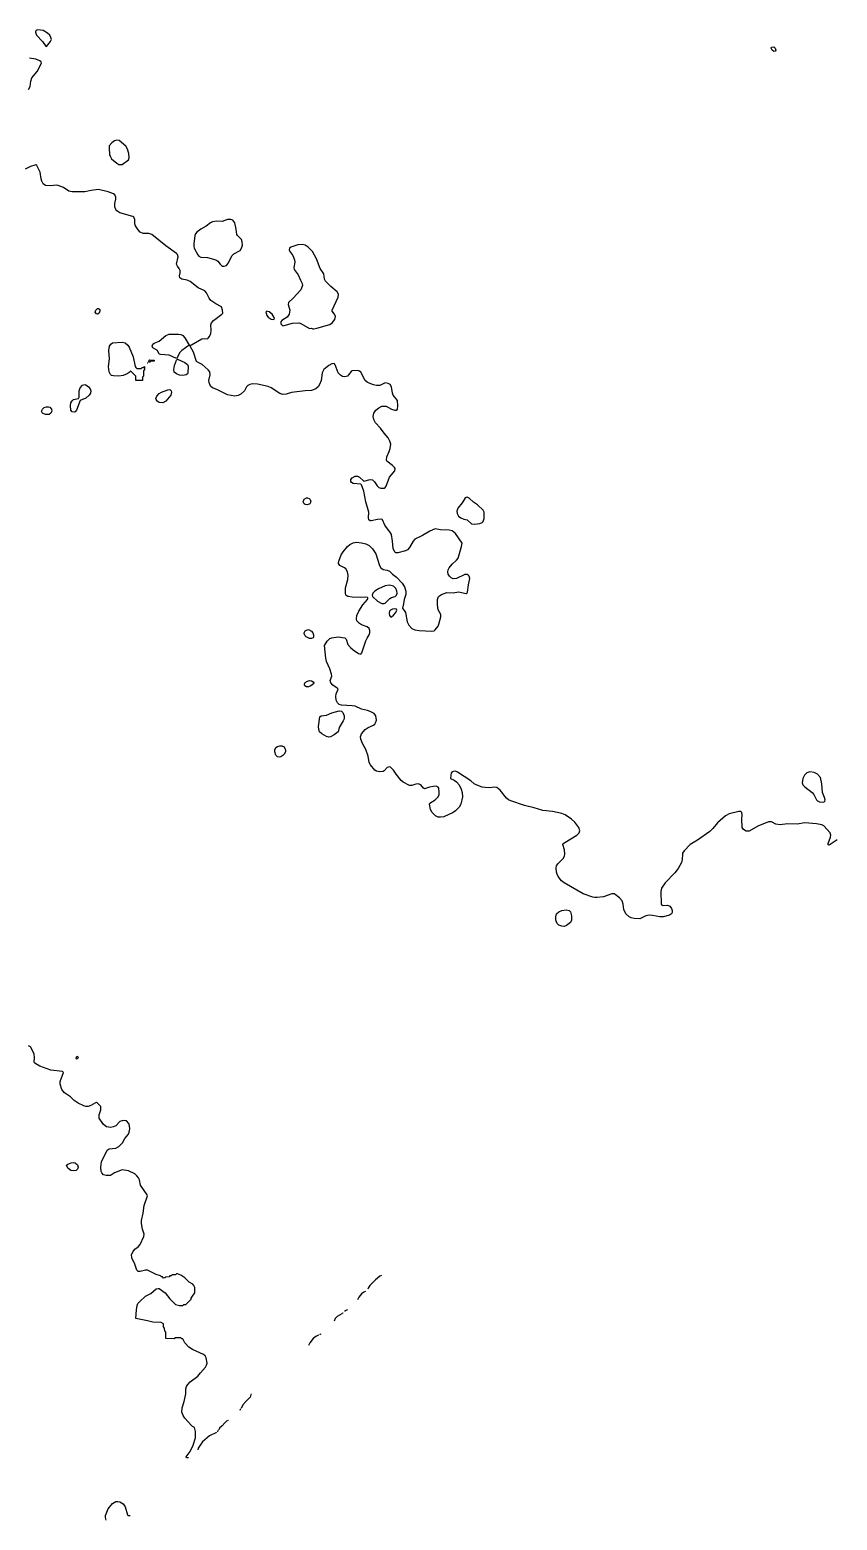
# Model space of a CAD drawing. Extents: x 474277 to 475042, y 254928 to 255625.
# Drawn here: x 474868.4 to 474926.5, y 254996.7 to 255104 of the extents above; entities that cross this region are included whole.
import ezdxf

# ---------------------------------------------------------------- set-up
doc = ezdxf.new("R2010")
doc.units = 0
doc.header["$MEASUREMENT"] = 0
doc.layers.add('BaseMapV2_DTM_export_MonNov09090547073261 — entities', color=1, linetype='CONTINUOUS')

msp = doc.modelspace()

# ---------------------------------------------------------------- linework, layer by layer
at = {"layer": 'BaseMapV2_DTM_export_MonNov09090547073261 — entities', "color": 15, "linetype": 'Continuous', "true_color": 0xb7484b}
for points in [[(474869.57, 255102.84, 84.75), (474869.85, 255103.19, 84.75), (474869.93, 255103.34, 84.75), (474869.89, 255103.49, 84.75), (474869.8, 255103.65, 84.75), (474869.64, 255103.81, 84.75), (474869.34, 255104, 84.75), (474868.95, 255104.04, 84.75), (474868.8, 255103.99, 84.75), (474868.78, 255103.88, 84.75), (474868.85, 255103.65, 84.75), (474869.27, 255103.19, 84.75), (474869.49, 255102.88, 84.75), (474869.57, 255102.84, 84.75)], [(474922.04, 255102.5, 85), (474921.94, 255102.49, 85), (474921.82, 255102.57, 85), (474921.75, 255102.73, 85), (474921.78, 255102.8, 85), (474921.94, 255102.81, 85), (474922.04, 255102.73, 85), (474922.09, 255102.57, 85), (474922.04, 255102.5, 85)], [(474868.27, 255099.74, 84.75), (474868.4, 255099.97, 84.75), (474868.44, 255100.35, 84.75), (474868.51, 255100.58, 84.75), (474868.9, 255101.04, 84.75), (474869.21, 255101.65, 84.75), (474869.18, 255101.73, 84.75), (474869.08, 255101.81, 84.75), (474868.8, 255101.92, 84.75), (474868.34, 255102, 84.75)], [(474875.01, 255094.34, 84.75), (474875.48, 255094.68, 84.75), (474875.53, 255094.83, 84.75), (474875.5, 255095.14, 84.75), (474875.39, 255095.45, 84.75), (474875.27, 255095.67, 84.75), (474874.81, 255096.06, 84.75), (474874.63, 255096.09, 84.75), (474874.47, 255096.04, 84.75), (474874.27, 255095.9, 84.75), (474874.09, 255095.68, 84.75), (474874.07, 255095.52, 84.75), (474874.11, 255095.06, 84.75), (474874.17, 255094.9, 84.75), (474874.26, 255094.75, 84.75), (474874.63, 255094.44, 84.75), (474874.78, 255094.35, 84.75), (474875.01, 255094.34, 84.75)], [(474926.5, 255045.72, 84.75), (474926, 255045.38, 84.75), (474925.92, 255045.34, 84.75), (474925.85, 255045.35, 84.75), (474925.84, 255045.45, 84.75), (474926.02, 255045.91, 84.75), (474926.04, 255046.06, 84.75), (474926, 255046.22, 84.75), (474925.54, 255046.73, 84.75), (474925.39, 255046.8, 84.75), (474925, 255046.87, 84.75), (474924.16, 255046.94, 84.75), (474923.62, 255046.83, 84.75), (474922.93, 255046.87, 84.75), (474922.4, 255046.79, 84.75), (474922.09, 255046.85, 84.75), (474921.78, 255047, 84.75), (474921.55, 255047.01, 84.75), (474920.79, 255046.7, 84.75), (474920.17, 255046.34, 84.75), (474919.94, 255046.34, 84.75), (474919.75, 255046.45, 84.75), (474919.66, 255046.6, 84.75), (474919.63, 255047.21, 84.75), (474919.66, 255047.52, 84.75), (474919.64, 255047.69, 84.75), (474919.56, 255047.75, 84.75), (474919.41, 255047.76, 84.75), (474918.72, 255047.58, 84.75), (474918.46, 255047.44, 84.75), (474917.87, 255046.93, 84.75), (474917.55, 255046.52, 84.75), (474917.34, 255046.31, 84.75), (474916.45, 255045.68, 84.75), (474915.91, 255045.37, 84.75), (474915.47, 255044.91, 84.75), (474915.36, 255044.76, 84.75), (474915.35, 255044.68, 84.75), (474915.33, 255044.3, 84.75), (474915.28, 255044.07, 84.75), (474915.04, 255043.64, 84.75), (474914.81, 255043.33, 84.75), (474914.12, 255042.61, 84.75), (474913.86, 255042.23, 84.75), (474913.81, 255042, 84.75), (474913.82, 255041.08, 84.75), (474913.89, 255040.98, 84.75), (474914.27, 255041.02, 84.75), (474914.46, 255040.93, 84.75), (474914.57, 255040.77, 84.75), (474914.61, 255040.62, 84.75), (474914.61, 255040.47, 84.75), (474914.57, 255040.39, 84.75), (474914.42, 255040.28, 84.75), (474913.96, 255040.16, 84.75), (474913.73, 255040.16, 84.75), (474913.2, 255040.27, 84.75), (474912.97, 255040.29, 84.75), (474912.73, 255040.24, 84.75), (474912.28, 255040.02, 84.75), (474911.89, 255040.04, 84.75), (474911.66, 255040.1, 84.75), (474911.53, 255040.16, 84.75), (474911.29, 255040.39, 84.75), (474911.14, 255040.7, 84.75), (474911.1, 255041.08, 84.75), (474911.01, 255041.31, 84.75), (474910.82, 255041.54, 84.75), (474910.51, 255041.78, 84.75), (474910.44, 255041.82, 84.75), (474910.28, 255041.82, 84.75), (474909.67, 255041.62, 84.75), (474909.21, 255041.55, 84.75), (474909.06, 255041.55, 84.75), (474908.9, 255041.58, 84.75), (474908.21, 255041.83, 84.75), (474906.83, 255042.61, 84.75), (474906.65, 255042.77, 84.75), (474906.41, 255043.07, 84.75), (474906.33, 255043.23, 84.75), (474906.29, 255043.38, 84.75), (474906.27, 255043.69, 84.75), (474906.29, 255043.84, 84.75), (474906.39, 255043.99, 84.75), (474906.77, 255044.38, 84.75), (474906.86, 255044.53, 84.75), (474906.89, 255044.68, 84.75), (474906.87, 255044.99, 84.75), (474906.74, 255045.37, 84.75), (474906.78, 255045.45, 84.75), (474906.88, 255045.53, 84.75), (474907.76, 255046.06, 84.75), (474907.91, 255046.22, 84.75), (474907.97, 255046.37, 84.75), (474907.9, 255046.6, 84.75), (474907.62, 255046.98, 84.75), (474907.37, 255047.21, 84.75), (474906.91, 255047.52, 84.75), (474906.68, 255047.61, 84.75), (474905.99, 255047.75, 84.75), (474905.3, 255047.82, 84.75), (474904.69, 255048.01, 84.75), (474903.99, 255048.18, 84.75), (474903, 255048.52, 84.75), (474902.84, 255048.59, 84.75), (474902.69, 255048.72, 84.75), (474902.23, 255049.28, 84.75), (474902, 255049.48, 84.75), (474901.85, 255049.51, 84.75), (474901.46, 255049.46, 84.75), (474901.16, 255049.47, 84.75), (474900.93, 255049.51, 84.75), (474900.5, 255049.67, 84.75), (474900.37, 255049.74, 84.75), (474900.13, 255049.97, 84.75), (474899.16, 255050.59, 84.75), (474899.01, 255050.65, 84.75), (474898.86, 255050.64, 84.75), (474898.75, 255050.59, 84.75), (474898.7, 255050.51, 84.75), (474898.67, 255050.36, 84.75), (474898.66, 255050.13, 84.75), (474898.93, 255050.01, 84.75), (474899.09, 255049.9, 84.75), (474899.28, 255049.67, 84.75), (474899.43, 255049.36, 84.75), (474899.5, 255049.13, 84.75), (474899.52, 255048.82, 84.75), (474899.4, 255048.29, 84.75), (474899.27, 255048.06, 84.75), (474899.01, 255047.8, 84.75), (474898.86, 255047.69, 84.75), (474898.17, 255047.38, 84.75), (474897.94, 255047.34, 84.75), (474897.78, 255047.35, 84.75), (474897.58, 255047.44, 84.75), (474897.34, 255047.67, 84.75), (474897.22, 255047.9, 84.75), (474897.15, 255048.29, 84.75), (474897.18, 255048.36, 84.75), (474897.55, 255048.6, 84.75), (474897.78, 255048.82, 84.75), (474897.84, 255048.98, 84.75), (474897.85, 255049.13, 84.75), (474897.81, 255049.44, 84.75), (474897.77, 255049.51, 84.75), (474897.63, 255049.57, 84.75), (474897.4, 255049.56, 84.75), (474897.15, 255049.51, 84.75), (474896.79, 255049.39, 84.75), (474896.71, 255049.43, 84.75), (474896.51, 255049.67, 84.75), (474896.34, 255049.74, 84.75), (474896.17, 255049.73, 84.75), (474895.87, 255049.63, 84.75), (474895.71, 255049.63, 84.75), (474895.25, 255049.86, 84.75), (474895.1, 255049.98, 84.75), (474894.75, 255050.43, 84.75), (474894.56, 255050.74, 84.75), (474894.33, 255050.95, 84.75), (474894.26, 255050.96, 84.75), (474894.1, 255050.91, 84.75), (474893.87, 255050.67, 84.75), (474893.8, 255050.63, 84.75), (474893.57, 255050.6, 84.75), (474893.34, 255050.66, 84.75), (474893.22, 255050.74, 84.75), (474892.89, 255051.12, 84.75), (474892.8, 255051.29, 84.75), (474892.72, 255051.74, 84.75), (474892.57, 255052.22, 84.75), (474892.31, 255052.66, 84.75), (474892.2, 255052.96, 84.75), (474892.18, 255053.12, 84.75), (474892.25, 255053.35, 84.75), (474892.52, 255053.65, 84.75), (474892.72, 255053.8, 84.75), (474893.11, 255053.96, 84.75), (474893.2, 255054.04, 84.75), (474893.26, 255054.13, 84.75), (474893.32, 255054.34, 84.75), (474893.28, 255054.65, 84.75), (474893.17, 255054.8, 84.75), (474892.87, 255054.96, 84.75), (474892.69, 255055.03, 84.75), (474892.26, 255055.12, 84.75), (474891.8, 255055.33, 84.75), (474891.57, 255055.37, 84.75), (474890.81, 255055.41, 84.75), (474890.65, 255055.47, 84.75), (474890.53, 255055.57, 84.75), (474890.42, 255055.77, 84.75), (474890.39, 255056.03, 84.75), (474890.42, 255056.22, 84.75), (474890.56, 255056.57, 84.75), (474890.5, 255056.64, 84.75), (474890.19, 255056.84, 84.75), (474890.03, 255057.03, 84.75), (474890, 255057.18, 84.75), (474890.11, 255057.49, 84.75), (474890.1, 255057.64, 84.75), (474889.98, 255058.02, 84.75), (474889.73, 255058.56, 84.75), (474889.68, 255058.79, 84.75), (474889.58, 255059.71, 84.75), (474889.77, 255060.02, 84.75), (474889.96, 255060.2, 84.75), (474890.12, 255060.26, 84.75), (474890.58, 255060.32, 84.75), (474891.04, 255060.25, 84.75), (474891.15, 255060.17, 84.75), (474891.27, 255059.79, 84.75), (474891.46, 255059.56, 84.75), (474891.65, 255059.39, 84.75), (474892.03, 255059.14, 84.75), (474892.19, 255059.08, 84.75), (474892.28, 255059.18, 84.75), (474892.57, 255060.04, 84.75), (474892.65, 255060.23, 84.75), (474892.81, 255060.48, 84.75), (474892.85, 255060.63, 84.75), (474892.85, 255060.79, 84.75), (474892.8, 255060.94, 84.75), (474892.65, 255061.06, 84.75), (474892.26, 255061.19, 84.75), (474892.11, 255061.28, 84.75), (474891.92, 255061.48, 84.75), (474891.88, 255061.63, 84.75), (474891.92, 255061.86, 84.75), (474892.05, 255062.17, 84.75), (474892.34, 255062.64, 84.75), (474892.67, 255063.01, 84.75), (474892.71, 255063.09, 84.75), (474892.7, 255063.16, 84.75), (474892.57, 255063.19, 84.75), (474892.19, 255063.17, 84.75), (474891.57, 255063.19, 84.75), (474891.27, 255063.24, 84.75), (474891.13, 255063.32, 84.75), (474891.09, 255063.47, 84.75), (474891.09, 255063.85, 84.75), (474891.26, 255064.47, 84.75), (474891.29, 255064.77, 84.75), (474891.24, 255065, 84.75), (474891.11, 255065.23, 84.75), (474891.02, 255065.31, 84.75), (474890.7, 255065.46, 84.75), (474890.6, 255065.62, 84.75), (474890.62, 255065.77, 84.75), (474890.79, 255066.23, 84.75), (474890.92, 255066.46, 84.75), (474891.24, 255066.84, 84.75), (474891.42, 255066.98, 84.75), (474891.65, 255067.1, 84.75), (474891.88, 255067.14, 84.75), (474892.26, 255067.1, 84.75), (474892.57, 255067.02, 84.75), (474892.8, 255066.9, 84.75), (474893.03, 255066.67, 84.75), (474893.27, 255066.31, 84.75), (474893.55, 255065.46, 84.75), (474893.64, 255065.3, 84.75), (474893.8, 255065.19, 84.75), (474894.1, 255065.13, 84.75), (474894.26, 255065.05, 84.75), (474894.47, 255064.85, 84.75), (474894.78, 255064.62, 84.75), (474895.18, 255064.19, 84.75), (474895.35, 255063.93, 84.75), (474895.44, 255063.62, 84.75), (474895.45, 255063.39, 84.75), (474895.31, 255063.01, 84.75), (474895.28, 255062.7, 84.75), (474895.2, 255062.4, 84.75), (474895.41, 255062.09, 84.75), (474895.54, 255061.4, 84.75), (474895.65, 255061.17, 84.75), (474895.87, 255060.93, 84.75), (474896.1, 255060.83, 84.75), (474896.4, 255060.78, 84.75), (474896.86, 255060.77, 84.75), (474897.32, 255060.73, 84.75), (474897.48, 255060.77, 84.75), (474897.55, 255060.83, 84.75), (474897.76, 255061.09, 84.75), (474897.82, 255061.25, 84.75), (474897.95, 255061.78, 84.75), (474897.95, 255061.94, 84.75), (474897.78, 255062.27, 84.75), (474897.71, 255062.63, 84.75), (474897.73, 255063.01, 84.75), (474897.8, 255063.24, 84.75), (474898, 255063.39, 84.75), (474898.4, 255063.52, 84.75), (474898.86, 255063.5, 84.75), (474899.24, 255063.56, 84.75), (474899.78, 255063.44, 84.75), (474899.85, 255063.49, 84.75), (474899.88, 255063.55, 84.75), (474899.95, 255064.08, 84.75), (474900.05, 255064.54, 84.75), (474900.01, 255064.7, 84.75), (474899.94, 255064.77, 84.75), (474899.85, 255064.82, 84.75), (474899.7, 255064.82, 84.75), (474899.09, 255064.52, 84.75), (474898.86, 255064.5, 84.75), (474898.7, 255064.58, 84.75), (474898.58, 255064.7, 84.75), (474898.5, 255064.85, 84.75), (474898.47, 255065, 84.75), (474898.48, 255065.16, 84.75), (474898.56, 255065.31, 84.75), (474898.78, 255065.57, 84.75), (474899.09, 255065.85, 84.75), (474899.2, 255066, 84.75), (474899.46, 255066.84, 84.75), (474899.5, 255067.07, 84.75), (474899.01, 255067.78, 84.75), (474898.78, 255067.97, 84.75), (474898.55, 255068.02, 84.75), (474897.94, 255068.04, 84.75), (474897.55, 255068.11, 84.75), (474897.17, 255067.95, 84.75), (474896.63, 255067.62, 84.75), (474896.1, 255067.36, 84.75), (474895.96, 255067.23, 84.75), (474895.71, 255066.76, 84.75), (474895.56, 255066.6, 84.75), (474895.41, 255066.53, 84.75), (474894.87, 255066.39, 84.75), (474894.72, 255066.38, 84.75), (474894.64, 255066.42, 84.75), (474894.53, 255066.69, 84.75), (474894.49, 255067.23, 84.75), (474894.4, 255067.69, 84.75), (474894.33, 255067.83, 84.75), (474893.94, 255068.38, 84.75), (474893.77, 255068.76, 84.75), (474893.72, 255068.8, 84.75), (474893.41, 255068.78, 84.75), (474892.95, 255068.68, 84.75), (474892.88, 255068.69, 84.75), (474892.78, 255068.76, 84.75), (474892.75, 255068.91, 84.75), (474892.78, 255069.3, 84.75), (474892.55, 255070.06, 84.75), (474892.41, 255070.83, 84.75), (474892.26, 255071.28, 84.75), (474892.19, 255071.32, 84.75), (474891.65, 255071.37, 84.75), (474891.54, 255071.44, 84.75), (474891.49, 255071.52, 84.75), (474891.48, 255071.67, 84.75), (474891.57, 255071.79, 84.75), (474891.8, 255071.9, 84.75), (474891.96, 255071.9, 84.75), (474892.11, 255071.83, 84.75), (474892.42, 255071.53, 84.75), (474892.88, 255071.66, 84.75), (474893.03, 255071.63, 84.75), (474893.18, 255071.49, 84.75), (474893.37, 255071.21, 84.75), (474893.49, 255071.09, 84.75), (474893.64, 255071.03, 84.75), (474893.87, 255071.04, 84.75), (474893.95, 255071.09, 84.75), (474894.03, 255071.18, 84.75), (474894.27, 255071.83, 84.75), (474894.65, 255072.29, 84.75), (474894.67, 255072.44, 84.75), (474894.63, 255072.52, 84.75), (474894.49, 255072.67, 84.75), (474894.08, 255072.98, 84.75), (474894.05, 255073.05, 84.75), (474894.07, 255073.28, 84.75), (474894.25, 255073.67, 84.75), (474894.32, 255073.9, 84.75), (474894.35, 255074.2, 84.75), (474894.3, 255074.43, 84.75), (474894.17, 255074.66, 84.75), (474893.87, 255075, 84.75), (474893.62, 255075.35, 84.75), (474893.26, 255075.74, 84.75), (474893.14, 255075.97, 84.75), (474893.09, 255076.2, 84.75), (474893.14, 255076.43, 84.75), (474893.28, 255076.66, 84.75), (474893.49, 255076.83, 84.75), (474893.72, 255076.93, 84.75), (474893.87, 255076.95, 84.75), (474894.03, 255076.93, 84.75), (474894.41, 255076.73, 84.75), (474894.64, 255076.65, 84.75), (474894.75, 255076.66, 84.75), (474894.84, 255076.73, 84.75), (474894.87, 255076.96, 84.75), (474894.83, 255077.35, 84.75), (474894.54, 255077.73, 84.75), (474894.48, 255077.88, 84.75), (474894.4, 255078.34, 84.75), (474894.32, 255078.5, 84.75), (474894.18, 255078.58, 84.75), (474893.95, 255078.61, 84.75), (474893.57, 255078.44, 84.75), (474893.34, 255078.42, 84.75), (474893.11, 255078.47, 84.75), (474892.8, 255078.59, 84.75), (474892.65, 255078.67, 84.75), (474892.52, 255078.8, 84.75), (474892.19, 255079.4, 84.75), (474892.11, 255079.47, 84.75), (474891.96, 255079.52, 84.75), (474891.57, 255079.49, 84.75), (474891.5, 255079.44, 84.75), (474891.32, 255079.19, 84.75), (474891.23, 255079.11, 84.75), (474891.04, 255079.06, 84.75), (474890.88, 255079.08, 84.75), (474890.73, 255079.17, 84.75), (474890.58, 255079.34, 84.75), (474890.35, 255079.91, 84.75), (474890.27, 255080.02, 84.75), (474890.12, 255079.99, 84.75), (474889.89, 255079.86, 84.75), (474889.54, 255079.57, 84.75), (474889.42, 255079.34, 84.75), (474889.34, 255078.8, 84.75), (474889.22, 255078.5, 84.75), (474889.12, 255078.34, 84.75), (474888.97, 255078.2, 84.75), (474888.66, 255078.07, 84.75), (474888.2, 255078.04, 84.75), (474887.2, 255077.92, 84.75), (474886.82, 255077.8, 84.75), (474886.59, 255077.78, 84.75), (474886.36, 255077.85, 84.75), (474885.75, 255078.25, 84.75), (474885.52, 255078.35, 84.75), (474884.75, 255078.52, 84.75), (474884.37, 255078.55, 84.75), (474884.21, 255078.51, 84.75), (474884.06, 255078.42, 84.75), (474883.98, 255078.34, 84.75), (474883.83, 255078.04, 84.75), (474883.56, 255077.81, 84.75), (474883.37, 255077.71, 84.75), (474883.14, 255077.67, 84.75), (474882.6, 255077.76, 84.75), (474881.84, 255078.15, 84.75), (474881.53, 255078.25, 84.75), (474881.38, 255078.37, 84.75), (474881.27, 255078.65, 84.75), (474881.26, 255078.8, 84.75), (474881.36, 255079.19, 84.75), (474881.32, 255079.42, 84.75), (474881.22, 255079.55, 84.75), (474880.77, 255079.95, 84.75), (474880.53, 255080.05, 84.75), (474880.38, 255080.15, 84.75), (474880.15, 255080.83, 84.75), (474879.92, 255081.26, 84.75), (474879.84, 255081.33, 84.75), (474879.31, 255080.96, 84.75), (474879.15, 255080.77, 84.75), (474879, 255080.46, 84.75), (474878.92, 255080.38, 84.75), (474878.39, 255080.62, 84.75), (474877.77, 255080.66, 84.75), (474877.69, 255080.69, 84.75), (474877.55, 255080.95, 84.75), (474877.23, 255081.15, 84.75), (474877.18, 255081.26, 84.75), (474877.23, 255081.41, 84.75), (474877.31, 255081.48, 84.75), (474877.69, 255081.62, 84.75), (474878.16, 255082.03, 84.75), (474878.39, 255082.13, 84.75), (474879.08, 255082.13, 84.75), (474879.23, 255082.11, 84.75), (474879.38, 255082.03, 84.75), (474879.54, 255081.87, 84.75), (474879.84, 255081.34, 84.75), (474880, 255081.35, 84.75), (474880.76, 255081.79, 84.75), (474880.92, 255081.82, 84.75), (474881.15, 255081.8, 84.75), (474881.22, 255081.84, 84.75), (474881.3, 255081.96, 84.75), (474881.39, 255082.18, 84.75), (474881.42, 255082.41, 84.75), (474881.39, 255082.79, 84.75), (474881.45, 255082.94, 84.75), (474881.6, 255083.1, 84.75), (474882.19, 255083.56, 84.75), (474882.26, 255083.63, 84.75), (474882.25, 255083.86, 84.75), (474882.18, 255084.09, 84.75), (474881.76, 255084.3, 84.75), (474881.41, 255084.55, 84.75), (474881.28, 255084.71, 84.75), (474881.09, 255085.09, 84.75), (474880.97, 255085.24, 84.75), (474880.5, 255085.47, 84.75), (474879.92, 255085.92, 84.75), (474879.69, 255086.02, 84.75), (474879.31, 255086.09, 84.75), (474879.18, 255086.17, 84.75), (474879.14, 255086.32, 84.75), (474879.19, 255086.55, 84.75), (474879.19, 255086.7, 84.75), (474879.12, 255086.86, 84.75), (474879, 255087.01, 84.75), (474878.94, 255087.16, 84.75), (474879.05, 255087.7, 84.75), (474879, 255087.85, 84.75), (474878.94, 255087.93, 84.75), (474878.16, 255088.48, 84.75), (474877.16, 255089.31, 84.75), (474876.93, 255089.37, 84.75), (474876.54, 255089.38, 84.75), (474876.31, 255089.48, 84.75), (474876.16, 255089.63, 84.75), (474875.97, 255089.92, 84.75), (474875.93, 255090.08, 84.75), (474875.93, 255090.38, 84.75), (474875.86, 255090.54, 84.75), (474875.78, 255090.6, 84.75), (474874.86, 255090.87, 84.75), (474874.64, 255091, 84.75), (474874.55, 255091.09, 84.75), (474874.5, 255091.3, 84.75), (474874.5, 255091.53, 84.75), (474874.57, 255091.84, 84.75), (474874.55, 255091.99, 84.75), (474874.48, 255092.15, 84.75), (474874.4, 255092.22, 84.75), (474874.01, 255092.38, 84.75), (474873.32, 255092.54, 84.75), (474872.79, 255092.48, 84.75), (474872.33, 255092.37, 84.75), (474871.41, 255092.37, 84.75), (474871.18, 255092.43, 84.75), (474870.79, 255092.68, 84.75), (474870.41, 255092.84, 84.75), (474870.26, 255092.85, 84.75), (474869.87, 255092.8, 84.75), (474869.49, 255092.83, 84.75), (474869.34, 255092.95, 84.75), (474869.23, 255093.14, 84.75), (474869.18, 255093.3, 84.75), (474869.11, 255093.79, 84.75), (474868.88, 255094.27, 84.75), (474868.8, 255094.31, 84.75), (474868.72, 255094.3, 84.75), (474868.42, 255094.19, 84.75), (474868.03, 255094.01, 84.75)], [(474882.53, 255087.08, 84.75), (474882.68, 255087.27, 84.75), (474882.91, 255087.77, 84.75), (474883.06, 255087.9, 84.75), (474883.52, 255088.16, 84.75), (474883.62, 255088.31, 84.75), (474883.67, 255088.54, 84.75), (474883.66, 255088.77, 84.75), (474883.61, 255088.93, 84.75), (474883.31, 255089.23, 84.75), (474883.27, 255089.31, 84.75), (474883.23, 255089.69, 84.75), (474883.12, 255090.15, 84.75), (474882.99, 255090.33, 84.75), (474882.83, 255090.39, 84.75), (474882.6, 255090.38, 84.75), (474882.22, 255090.23, 84.75), (474881.84, 255090.26, 84.75), (474881.53, 255090.21, 84.75), (474881.38, 255090.14, 84.75), (474881.07, 255089.89, 84.75), (474880.69, 255089.68, 84.75), (474880.39, 255089.46, 84.75), (474880.3, 255089.35, 84.75), (474880.26, 255089.23, 84.75), (474880.17, 255088.62, 84.75), (474880.17, 255088.47, 84.75), (474880.21, 255088.31, 84.75), (474880.46, 255087.83, 84.75), (474880.53, 255087.74, 84.75), (474880.69, 255087.67, 84.75), (474881.15, 255087.65, 84.75), (474881.76, 255087.47, 84.75), (474881.9, 255087.39, 84.75), (474882.07, 255087.16, 84.75), (474882.22, 255087.03, 84.75), (474882.37, 255087.01, 84.75), (474882.53, 255087.08, 84.75)], [(474889.04, 255082.55, 84.75), (474889.96, 255082.82, 84.75), (474890.13, 255082.94, 84.75), (474890.32, 255083.17, 84.75), (474890.37, 255083.4, 84.75), (474890.31, 255083.56, 84.75), (474890.14, 255083.79, 84.75), (474890.13, 255083.86, 84.75), (474890.57, 255084.78, 84.75), (474890.6, 255085.01, 84.75), (474890.5, 255085.17, 84.75), (474890.03, 255085.55, 84.75), (474889.65, 255085.94, 84.75), (474889.59, 255086.09, 84.75), (474889.54, 255086.47, 84.75), (474889.27, 255086.86, 84.75), (474889, 255087.55, 84.75), (474888.71, 255088.08, 84.75), (474888.42, 255088.39, 84.75), (474888.2, 255088.54, 84.75), (474887.97, 255088.59, 84.75), (474887.66, 255088.56, 84.75), (474887.15, 255088.39, 84.75), (474887.07, 255088.31, 84.75), (474887.05, 255088.19, 84.75), (474887.09, 255088.08, 84.75), (474887.31, 255087.78, 84.75), (474887.42, 255087.47, 84.75), (474887.44, 255087.32, 84.75), (474887.37, 255086.93, 84.75), (474887.41, 255086.78, 84.75), (474887.7, 255086.4, 84.75), (474887.86, 255086.01, 84.75), (474887.98, 255085.78, 84.75), (474888.01, 255085.63, 84.75), (474887.87, 255085.32, 84.75), (474887.32, 255084.71, 84.75), (474887, 255084.4, 84.75), (474886.97, 255084.25, 84.75), (474887.09, 255083.86, 84.75), (474887.05, 255083.56, 84.75), (474886.9, 255083.36, 84.75), (474886.51, 255083.1, 84.75), (474886.45, 255083.02, 84.75), (474886.44, 255082.87, 84.75), (474886.59, 255082.73, 84.75), (474886.67, 255082.74, 84.75), (474887.28, 255082.91, 84.75), (474887.74, 255082.95, 84.75), (474887.89, 255082.9, 84.75), (474888.51, 255082.54, 84.75), (474888.66, 255082.56, 84.75), (474888.74, 255082.51, 84.75), (474888.81, 255082.5, 84.75), (474889.04, 255082.55, 84.75)], [(474873.37, 255083.63, 84.75), (474873.25, 255083.56, 84.75), (474873.17, 255083.58, 84.75), (474873.08, 255083.71, 84.75), (474873.11, 255083.86, 84.75), (474873.25, 255083.97, 84.75), (474873.32, 255083.97, 84.75), (474873.4, 255083.91, 84.75), (474873.42, 255083.79, 84.75), (474873.37, 255083.63, 84.75)], [(474885.98, 255083.22, 84.75), (474885.96, 255083.33, 84.75), (474885.82, 255083.56, 84.75), (474885.59, 255083.74, 84.75), (474885.43, 255083.79, 84.75), (474885.37, 255083.71, 84.75), (474885.38, 255083.63, 84.75), (474885.43, 255083.48, 84.75), (474885.52, 255083.35, 84.75), (474885.75, 255083.21, 84.75), (474885.9, 255083.18, 84.75), (474885.98, 255083.22, 84.75)], [(474876.47, 255078.8, 84.75), (474876.01, 255078.8, 84.75), (474876, 255079.11, 84.75), (474875.62, 255079.49, 84.75), (474875.59, 255079.42, 84.75), (474875.38, 255079.26, 84.75), (474875.09, 255079.14, 84.75), (474874.78, 255079.11, 84.75), (474874.4, 255079.12, 84.75), (474874.24, 255079.16, 84.75), (474874.17, 255079.22, 84.75), (474874.07, 255079.42, 84.75), (474874.03, 255079.8, 84.75), (474874.1, 255080.34, 84.75), (474874.06, 255080.95, 84.75), (474874.11, 255081.26, 84.75), (474874.19, 255081.41, 84.75), (474874.32, 255081.49, 84.75), (474875.01, 255081.55, 84.75), (474875.24, 255081.49, 84.75), (474875.42, 255081.33, 84.75), (474875.52, 255081.18, 84.75), (474875.81, 255080.49, 84.75), (474875.95, 255079.8, 84.75), (474876.01, 255079.73, 84.75), (474876.08, 255079.66, 84.75), (474876.39, 255079.66, 84.75), (474876.46, 255079.72, 84.75), (474876.54, 255079.73, 84.75), (474876.63, 255079.8, 84.75), (474876.62, 255079.57, 84.75), (474876.55, 255079.49, 84.75), (474876.55, 255079.11, 84.75), (474876.48, 255079.03, 84.75), (474876.47, 255078.8, 84.75)], [(474876.86, 255080.03, 84.75), (474876.85, 255080.03, 84.75), (474876.85, 255080.03, 84.75), (474876.85, 255080.04, 84.75), (474876.86, 255080.03, 84.75)], [(474877.01, 255080.11, 84.75), (474876.92, 255080.11, 84.75), (474876.93, 255080.19, 84.75), (474877, 255080.27, 84.75), (474877.32, 255080.26, 84.75), (474877.31, 255080.18, 84.75), (474877.08, 255080.18, 84.75), (474877.01, 255080.11, 84.75)], [(474879.63, 255079.19, 84.75), (474879.38, 255079.14, 84.75), (474879.15, 255079.17, 84.75), (474878.92, 255079.26, 84.75), (474878.77, 255079.4, 84.75), (474878.74, 255079.57, 84.75), (474878.78, 255079.88, 84.75), (474878.92, 255080.26, 84.75), (474879, 255080.32, 84.75), (474879.54, 255080.09, 84.75), (474879.71, 255079.95, 84.75), (474879.76, 255079.8, 84.75), (474879.75, 255079.34, 84.75), (474879.73, 255079.26, 84.75), (474879.63, 255079.19, 84.75)], [(474871.56, 255076.5, 84.75), (474871.41, 255076.54, 84.75), (474871.32, 255076.66, 84.75), (474871.3, 255076.96, 84.75), (474871.33, 255077.19, 84.75), (474871.41, 255077.33, 84.75), (474871.52, 255077.42, 84.75), (474871.88, 255077.5, 84.75), (474871.91, 255077.58, 84.75), (474871.92, 255078.04, 84.75), (474871.99, 255078.27, 84.75), (474872.17, 255078.45, 84.75), (474872.33, 255078.5, 84.75), (474872.4, 255078.48, 84.75), (474872.59, 255078.34, 84.75), (474872.71, 255078.19, 84.75), (474872.76, 255078.04, 84.75), (474872.73, 255077.88, 84.75), (474872.64, 255077.73, 84.75), (474872.4, 255077.52, 84.75), (474872, 255077.35, 84.75), (474871.74, 255076.66, 84.75), (474871.64, 255076.54, 84.75), (474871.56, 255076.5, 84.75)], [(474877.94, 255077.19, 84.75), (474877.69, 255077.2, 84.75), (474877.54, 255077.29, 84.75), (474877.46, 255077.42, 84.75), (474877.45, 255077.5, 84.75), (474877.51, 255077.65, 84.75), (474877.69, 255077.86, 84.75), (474877.85, 255077.96, 84.75), (474878.31, 255078.12, 84.75), (474878.46, 255078.13, 84.75), (474878.54, 255078.05, 84.75), (474878.56, 255077.96, 84.75), (474878.52, 255077.73, 84.75), (474878.16, 255077.31, 84.75), (474877.94, 255077.19, 84.75)], [(474869.76, 255076.35, 84.75), (474869.49, 255076.33, 84.75), (474869.28, 255076.43, 84.75), (474869.2, 255076.58, 84.75), (474869.27, 255076.73, 84.75), (474869.41, 255076.85, 84.75), (474869.57, 255076.9, 84.75), (474869.72, 255076.9, 84.75), (474869.8, 255076.87, 84.75), (474869.92, 255076.73, 84.75), (474869.96, 255076.58, 84.75), (474869.88, 255076.43, 84.75), (474869.76, 255076.35, 84.75)], [(474888.52, 255069.91, 84.75), (474888.35, 255069.84, 84.75), (474888.2, 255069.86, 84.75), (474888.12, 255069.91, 84.75), (474888.06, 255070.06, 84.75), (474888.12, 255070.24, 84.75), (474888.28, 255070.34, 84.75), (474888.35, 255070.35, 84.75), (474888.49, 255070.29, 84.75), (474888.56, 255070.22, 84.75), (474888.6, 255070.06, 84.75), (474888.52, 255069.91, 84.75)], [(474900.39, 255068.45, 84.75), (474900.77, 255068.49, 84.75), (474900.93, 255068.56, 84.75), (474901, 255068.63, 84.75), (474901.08, 255068.84, 84.75), (474901.08, 255069.3, 84.75), (474901, 255069.45, 84.75), (474900.61, 255069.83, 84.75), (474900.31, 255070.03, 84.75), (474900.01, 255070.31, 84.75), (474899.85, 255070.38, 84.75), (474899.78, 255070.36, 84.75), (474899.7, 255070.3, 84.75), (474899.5, 255069.99, 84.75), (474899.19, 255069.6, 84.75), (474899.12, 255069.37, 84.75), (474899.13, 255069.22, 84.75), (474899.24, 255069.02, 84.75), (474899.39, 255068.9, 84.75), (474899.62, 255068.8, 84.75), (474899.85, 255068.75, 84.75), (474900.16, 255068.47, 84.75), (474900.39, 255068.45, 84.75)], [(474893.95, 255062.76, 84.75), (474894.29, 255063.09, 84.75), (474894.41, 255063.16, 84.75), (474894.67, 255063.24, 84.75), (474894.77, 255063.32, 84.75), (474894.81, 255063.47, 84.75), (474894.79, 255063.62, 84.75), (474894.72, 255063.81, 84.75), (474894.56, 255063.97, 84.75), (474894.26, 255064.04, 84.75), (474893.95, 255064, 84.75), (474893.47, 255063.78, 84.75), (474893.21, 255063.62, 84.75), (474893.06, 255063.47, 84.75), (474893.01, 255063.32, 84.75), (474893.04, 255063.24, 84.75), (474893.41, 255062.91, 84.75), (474893.72, 255062.74, 84.75), (474893.87, 255062.73, 84.75), (474893.95, 255062.76, 84.75)], [(474894.41, 255061.78, 84.75), (474894.56, 255061.89, 84.75), (474894.72, 255062.09, 84.75), (474894.79, 255062.24, 84.75), (474894.78, 255062.32, 84.75), (474894.64, 255062.35, 84.75), (474894.49, 255062.33, 84.75), (474894.33, 255062.26, 84.75), (474894.26, 255062.17, 84.75), (474894.23, 255062.01, 84.75), (474894.26, 255061.86, 84.75), (474894.33, 255061.76, 84.75), (474894.41, 255061.78, 84.75)], [(474888.76, 255060.25, 84.75), (474888.66, 255060.2, 84.75), (474888.51, 255060.2, 84.75), (474888.27, 255060.33, 84.75), (474888.2, 255060.4, 84.75), (474888.13, 255060.56, 84.75), (474888.13, 255060.63, 84.75), (474888.2, 255060.76, 84.75), (474888.28, 255060.82, 84.75), (474888.43, 255060.86, 84.75), (474888.66, 255060.74, 84.75), (474888.75, 255060.63, 84.75), (474888.8, 255060.48, 84.75), (474888.8, 255060.33, 84.75), (474888.76, 255060.25, 84.75)], [(474888.59, 255056.8, 84.75), (474888.43, 255056.74, 84.75), (474888.28, 255056.74, 84.75), (474888.18, 255056.8, 84.75), (474888.14, 255056.87, 84.75), (474888.15, 255056.95, 84.75), (474888.2, 255057.04, 84.75), (474888.35, 255057.15, 84.75), (474888.51, 255057.19, 84.75), (474888.66, 255057.17, 84.75), (474888.77, 255057.1, 84.75), (474888.82, 255057.03, 84.75), (474888.8, 255056.95, 84.75), (474888.59, 255056.8, 84.75)], [(474890.02, 255053.12, 84.75), (474889.89, 255053.11, 84.75), (474889.73, 255053.16, 84.75), (474889.39, 255053.35, 84.75), (474889.23, 255053.5, 84.75), (474889.17, 255053.65, 84.75), (474889.15, 255053.88, 84.75), (474889.26, 255054.57, 84.75), (474889.35, 255054.64, 84.75), (474889.73, 255054.69, 84.75), (474890.12, 255054.85, 84.75), (474890.65, 255055.01, 84.75), (474890.81, 255054.98, 84.75), (474890.9, 255054.88, 84.75), (474890.99, 255054.65, 84.75), (474890.99, 255054.42, 84.75), (474890.94, 255054.27, 84.75), (474890.65, 255053.81, 84.75), (474890.57, 255053.5, 84.75), (474890.29, 255053.27, 84.75), (474890.02, 255053.12, 84.75)], [(474886.31, 255051.66, 84.75), (474886.21, 255051.68, 84.75), (474886.09, 255051.81, 84.75), (474886, 255052.04, 84.75), (474886, 255052.2, 84.75), (474886.09, 255052.35, 84.75), (474886.21, 255052.44, 84.75), (474886.36, 255052.49, 84.75), (474886.51, 255052.49, 84.75), (474886.67, 255052.4, 84.75), (474886.74, 255052.29, 84.75), (474886.77, 255052.2, 84.75), (474886.77, 255052.04, 84.75), (474886.69, 255051.89, 84.75), (474886.59, 255051.79, 84.75), (474886.44, 255051.69, 84.75), (474886.31, 255051.66, 84.75)], [(474925.54, 255048.42, 84.75), (474925.62, 255048.49, 84.75), (474925.63, 255048.59, 84.75), (474925.59, 255048.75, 84.75), (474925.44, 255049.13, 84.75), (474925.39, 255049.74, 84.75), (474925.3, 255050.2, 84.75), (474925.09, 255050.43, 84.75), (474924.85, 255050.56, 84.75), (474924.54, 255050.61, 84.75), (474924.31, 255050.53, 84.75), (474924.14, 255050.36, 84.75), (474924.03, 255050.13, 84.75), (474923.97, 255049.82, 84.75), (474924.02, 255049.67, 84.75), (474924.16, 255049.52, 84.75), (474924.7, 255049.13, 84.75), (474924.81, 255048.98, 84.75), (474925, 255048.59, 84.75), (474925.08, 255048.51, 84.75), (474925.23, 255048.44, 84.75), (474925.54, 255048.42, 84.75)], [(474907.02, 255039.55, 84.75), (474906.83, 255039.48, 84.75), (474906.68, 255039.49, 84.75), (474906.45, 255039.58, 84.75), (474906.34, 255039.7, 84.75), (474906.25, 255039.93, 84.75), (474906.23, 255040.16, 84.75), (474906.3, 255040.39, 84.75), (474906.45, 255040.54, 84.75), (474906.68, 255040.63, 84.75), (474906.99, 255040.67, 84.75), (474907.2, 255040.62, 84.75), (474907.29, 255040.52, 84.75), (474907.37, 255040.24, 84.75), (474907.38, 255039.93, 84.75), (474907.29, 255039.77, 84.75), (474907.02, 255039.55, 84.75)], [(474879.8, 255001.21, 84.5), (474879.65, 255001.21, 84.5), (474879.63, 255001.28, 84.5), (474879.92, 255001.67, 84.5), (474880.14, 255002.13, 84.5), (474880.29, 255002.66, 84.5), (474880.29, 255003.12, 84.5), (474880.23, 255003.39, 84.5), (474880.07, 255003.46, 84.5), (474880, 255003.54, 84.5), (474879.54, 255004.07, 84.5), (474879.4, 255004.27, 84.5), (474879.32, 255004.5, 84.5), (474879.33, 255004.81, 84.5), (474879.48, 255005.27, 84.5), (474879.61, 255005.81, 84.5), (474879.6, 255006.19, 84.5), (474879.64, 255006.35, 84.5), (474879.74, 255006.5, 84.5), (474879.92, 255006.68, 84.5), (474880.46, 255007.09, 84.5), (474880.65, 255007.34, 84.5), (474881.02, 255007.73, 84.5), (474881.1, 255007.88, 84.5), (474881.13, 255008.03, 84.5), (474881.06, 255008.42, 84.5), (474880.99, 255008.55, 84.5), (474880.87, 255008.65, 84.5), (474880.07, 255009.01, 84.5), (474879.81, 255009.18, 84.5), (474879.53, 255009.49, 84.5), (474879.38, 255009.79, 84.5), (474879.31, 255009.79, 84.5), (474879.23, 255009.86, 84.5), (474878.85, 255009.86, 84.5), (474878.77, 255009.79, 84.5), (474878.15, 255009.8, 84.5), (474878.15, 255010.26, 84.5), (474878.08, 255010.33, 84.5), (474878.07, 255010.56, 84.5), (474878, 255010.64, 84.5), (474877.99, 255010.87, 84.5), (474877.82, 255010.95, 84.5), (474877.23, 255010.98, 84.5), (474876.85, 255011.08, 84.5), (474876.01, 255011.25, 84.5), (474876.04, 255011.87, 84.5), (474876.09, 255012.17, 84.5), (474876.15, 255012.33, 84.5), (474876.28, 255012.48, 84.5), (474876.7, 255012.85, 84.5), (474877.08, 255013.05, 84.5), (474877.46, 255013.38, 84.5), (474877.62, 255013.41, 84.5), (474877.69, 255013.4, 84.5), (474878.11, 255013.09, 84.5), (474878.46, 255012.66, 84.5), (474878.85, 255012.26, 84.5), (474879.15, 255012.17, 84.5), (474879.31, 255012.18, 84.5), (474879.38, 255012.18, 84.5), (474879.46, 255012.25, 84.5), (474879.61, 255012.25, 84.5), (474879.99, 255012.63, 84.5), (474879.99, 255012.71, 84.5), (474880.07, 255012.86, 84.5), (474880.24, 255013.09, 84.5), (474880.24, 255013.48, 84.5), (474880.18, 255013.63, 84.5), (474880.11, 255013.71, 84.5), (474879.84, 255013.87, 84.5), (474879.54, 255014.17, 84.5), (474879.23, 255014.36, 84.5), (474879, 255014.45, 84.5), (474878.92, 255014.47, 84.5), (474878.85, 255014.39, 84.5), (474878.62, 255014.39, 84.5), (474878.55, 255014.32, 84.5), (474878.46, 255014.32, 84.5), (474878.39, 255014.24, 84.5), (474878.16, 255014.23, 84.5), (474878.09, 255014.17, 84.5), (474878, 255014.16, 84.5), (474877.93, 255014.24, 84.5), (474877.85, 255014.24, 84.5), (474877.77, 255014.32, 84.5), (474877.46, 255014.42, 84.5), (474876.85, 255014.73, 84.5), (474876.7, 255014.72, 84.5), (474876.31, 255014.63, 84.5), (474876.16, 255014.64, 84.5), (474876.08, 255014.73, 84.5), (474875.93, 255015.16, 84.5), (474875.71, 255015.62, 84.5), (474875.7, 255015.85, 84.5), (474875.82, 255016.08, 84.5), (474875.93, 255016.24, 84.5), (474876.16, 255016.41, 84.5), (474876.31, 255016.58, 84.5), (474876.57, 255017.16, 84.5), (474876.59, 255017.31, 84.5), (474876.47, 255017.69, 84.5), (474876.41, 255018.08, 84.5), (474876.41, 255018.31, 84.5), (474876.54, 255018.84, 84.5), (474876.6, 255019.38, 84.5), (474876.83, 255020.07, 84.5), (474876.82, 255020.15, 84.5), (474876.34, 255020.84, 84.5), (474876.26, 255021.22, 84.5), (474876.2, 255021.37, 84.5), (474876.08, 255021.53, 84.5), (474875.93, 255021.66, 84.5), (474875.47, 255021.88, 84.5), (474875.01, 255021.94, 84.5), (474874.47, 255021.73, 84.5), (474874.17, 255021.55, 84.5), (474873.86, 255021.54, 84.5), (474873.67, 255021.6, 84.5), (474873.55, 255021.73, 84.5), (474873.51, 255021.83, 84.5), (474873.48, 255022.14, 84.5), (474873.53, 255022.52, 84.5), (474873.94, 255023.36, 84.5), (474874.09, 255023.46, 84.5), (474874.57, 255023.52, 84.5), (474874.78, 255023.64, 84.5), (474875.04, 255023.9, 84.5), (474875.22, 255024.21, 84.5), (474875.47, 255024.52, 84.5), (474875.53, 255024.67, 84.5), (474875.56, 255024.9, 84.5), (474875.55, 255025.13, 84.5), (474875.5, 255025.28, 84.5), (474875.32, 255025.47, 84.5), (474875.09, 255025.51, 84.5), (474874.86, 255025.42, 84.5), (474874.55, 255025.13, 84.5), (474874.4, 255025.04, 84.5), (474874.17, 255025, 84.5), (474873.9, 255025.05, 84.5), (474873.68, 255025.21, 84.5), (474873.37, 255025.67, 84.5), (474873.37, 255025.9, 84.5), (474873.47, 255026.28, 84.5), (474873.47, 255026.51, 84.5), (474873.25, 255026.74, 84.5), (474873.17, 255026.79, 84.5), (474873.09, 255026.78, 84.5), (474872.77, 255026.59, 84.5), (474872.56, 255026.51, 84.5), (474872.4, 255026.51, 84.5), (474872.25, 255026.55, 84.5), (474871.84, 255026.74, 84.5), (474871.56, 255026.95, 84.5), (474871.29, 255027.2, 84.5), (474870.87, 255027.49, 84.5), (474870.67, 255027.74, 84.5), (474870.55, 255028.12, 84.5), (474870.56, 255028.32, 84.5), (474870.79, 255028.96, 84.5), (474870.72, 255029.04, 84.5), (474869.87, 255029.13, 84.5), (474869.09, 255029.42, 84.5), (474868.8, 255029.58, 84.5), (474868.7, 255029.65, 84.5), (474868.67, 255029.73, 84.5), (474868.7, 255030.04, 84.5), (474868.68, 255030.27, 84.5), (474868.51, 255030.65, 84.5), (474868.42, 255030.8, 84.5), (474868.26, 255030.89, 84.5)], [(474871.71, 255029.95, 84.5), (474871.79, 255029.97, 84.5), (474871.87, 255030.05, 84.5), (474871.79, 255030.1, 84.5), (474871.71, 255030.05, 84.5), (474871.69, 255029.96, 84.5), (474871.71, 255029.95, 84.5)], [(474871.7, 255021.91, 84.5), (474871.48, 255021.87, 84.5), (474871.31, 255021.91, 84.5), (474871.11, 255022.06, 84.5), (474871.01, 255022.29, 84.5), (474871.1, 255022.37, 84.5), (474871.34, 255022.45, 84.5), (474871.48, 255022.48, 84.5), (474871.64, 255022.45, 84.5), (474871.79, 255022.32, 84.5), (474871.86, 255022.14, 84.5), (474871.81, 255021.99, 84.5), (474871.7, 255021.91, 84.5)], [(474893.68, 255014.33, 84.5), (474893.57, 255014.3, 84.5), (474893.26, 255014.04, 84.5), (474892.86, 255013.63, 84.5), (474892.75, 255013.48, 84.5), (474892.71, 255013.36, 84.5)], [(474892.53, 255013.18, 84.5), (474892.42, 255013.15, 84.5), (474892.24, 255013.02, 84.5), (474892.06, 255012.79, 84.5), (474891.96, 255012.59, 84.5)], [(474890.84, 255011.59, 84.5), (474890.5, 255011.4, 84.5), (474890.36, 255011.25, 84.5), (474890.27, 255011.06, 84.5)], [(474890.92, 255011.64, 84.5), (474890.88, 255011.64, 84.5), (474890.87, 255011.6, 84.5)], [(474891.23, 255011.88, 84.5), (474891.06, 255011.79, 84.5), (474891.06, 255011.75, 84.5)], [(474889.31, 255010.12, 84.5), (474889.24, 255010.1, 84.5), (474889.24, 255010.06, 84.5)], [(474889.16, 255010.04, 84.5), (474888.97, 255009.96, 84.5), (474888.77, 255009.8, 84.5), (474888.53, 255009.49, 84.5), (474888.44, 255009.3, 84.5)], [(474884.33, 255005.78, 84.5), (474884.29, 255005.78, 84.5), (474884.23, 255005.58, 84.5), (474884.17, 255005.5, 84.5), (474883.91, 255005.27, 84.5), (474883.71, 255005.04, 84.5), (474883.58, 255004.77, 84.5)], [(474882.64, 255003.9, 84.5), (474882.53, 255003.85, 84.5), (474882.4, 255003.74, 84.5), (474882.22, 255003.52, 84.5), (474882.02, 255003.35, 84.5), (474881.97, 255003.24, 84.5)], [(474883.56, 255004.69, 84.5), (474883.52, 255004.69, 84.5), (474883.5, 255004.62, 84.5)], [(474881.8, 255003.03, 84.5), (474881.3, 255002.8, 84.5), (474880.81, 255002.36, 84.5), (474880.63, 255002.13, 84.5), (474880.5, 255001.9, 84.5), (474880.47, 255001.78, 84.5)], [(474881.95, 255003.19, 84.5), (474881.91, 255003.19, 84.5), (474881.87, 255003.09, 84.5)], [(474873.87, 254996.72, 84.5), (474873.82, 254996.91, 84.5), (474873.82, 254997.07, 84.5), (474874.01, 254997.53, 84.5), (474874.32, 254997.93, 84.5), (474874.55, 254998.06, 84.5), (474874.7, 254998.07, 84.5), (474874.86, 254998.04, 84.5), (474875.09, 254997.89, 84.5), (474875.23, 254997.68, 84.5), (474875.39, 254997.11, 84.5), (474875.47, 254997.06, 84.5), (474875.59, 254997.05, 84.5)]]:
    msp.add_polyline3d(points, dxfattribs=at)

doc.saveas('drawing.dxf')
